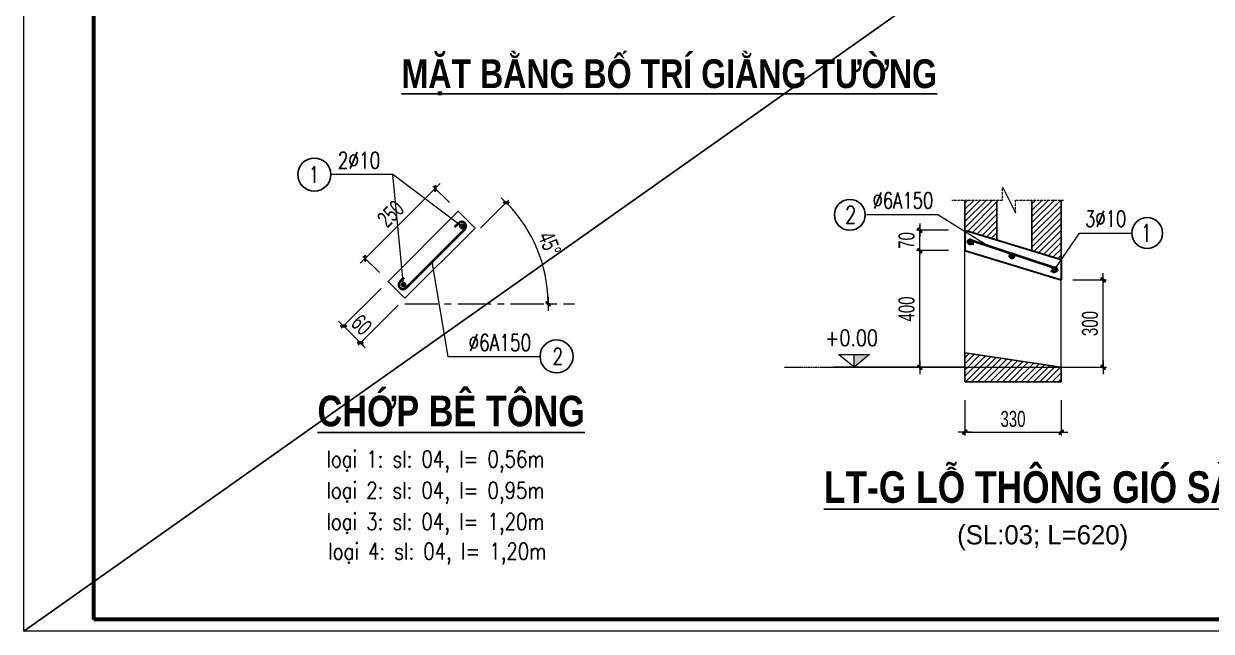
# Model space of a CAD drawing. Header units: millimetres. Extents: x -211129 to 461116, y -574633 to 115.
# Drawn here: x 238516 to 253782, y -553966 to -546154 of the extents above; entities that cross this region are included whole.
import ezdxf
from ezdxf.enums import TextEntityAlignment as Align

# ---------------------------------------------------------------- set-up
doc = ezdxf.new("R2010")
doc.units = ezdxf.units.MM
doc.header["$MEASUREMENT"] = 0
doc.header["$PDMODE"] = 32
for name, pattern in [('CENTER', [2, 1.25, -0.25, 0.25, -0.25]), ('CENTERX2', [4, 2.5, -0.5, 0.5, -0.5]), ('DASHDOT', [1, 0.5, -0.25, 0, -0.25]), ('HIDDEN', [0.375, 0.25, -0.125])]:
    doc.linetypes.add(name, pattern=pattern)
doc.layers.get('Defpoints').update_dxf_attribs({"color": 1})
for name, color, linetype, lineweight in [('Dim', 252, 'Continuous', 13), ('EG Net truc', 8, 'DASHDOT', 13), ('hatch1', 136, 'Continuous', 9), ('Khungten_LCDI', 7, 'Continuous', 5), ('LC Dim', 8, 'Continuous', 18), ('LC Net dam 1', 30, 'Continuous', 30), ('LC Net dam2', 6, 'Continuous', 40), ('LC Net dam3', 1, 'Continuous', 60), ('LC Net manh', 133, 'Continuous', 5), ('LC Net thay', 63, 'Continuous', 25), ('LC Text1', 3, 'Continuous', 20), ('LC Text2', 7, 'Continuous', 25), ('MANH', 35, 'HIDDEN', 5), ('thay2', 151, 'Continuous', 15), ('truc', 76, 'CENTER', 9)]:
    doc.layers.add(name, color=color, linetype=linetype, lineweight=lineweight)
doc.layers.add('KCS_Plotter', color=11, linetype='Continuous', plot=False)
doc.layers.add('KCS_SNODE', color=6, linetype='Continuous')
doc.layers.add('KCS_STEEL', color=4, linetype='Continuous')
doc.styles.add('HOATBIF', font='hoatbif.shx', dxfattribs={"width": 0.7})
doc.styles.add('Khungten', font='VHAVAN.TTF', dxfattribs={"width": 0.9, "height": 5000})
doc.styles.add('LC 1', font='VHAVANB.TTF')
doc.styles.add('LC 3', font='vnsimli.shx', dxfattribs={"width": 0.75})
doc.styles.add('LC3', font='VHARIALB.TTF', dxfattribs={"width": 0.8})
doc.styles.add('T1', font='Vnsimli.shx', dxfattribs={"width": 0.8})
doc.styles.add('Title', font='VHBLACK.TTF', dxfattribs={"width": 0.8})
doc.dimstyles.new('1-110', dxfattribs={"dimscale": 110, "dimtxt": 2.5, "dimasz": 0.35, "dimexe": 0.5, "dimexo": 1, "dimgap": 0.8, "dimtad": 1, "dimdec": 0, "dimzin": 0, "dimdsep": 46, "dimtxsty": 'HOATBIF', "dimblk1": 'DOT', "dimblk2": 'DOT', "dimsah": 1, "dimcen": -1, "dimdle": 1, "dimclrd": 256, "dimclre": 256, "dimclrt": 4, "dimadec": 3, "dimazin": 2, "dimtfac": 0.333333, "dimtdec": 0, "dimtix": 1, "dimtmove": 2, "dimatfit": 3, "dimldrblk": 'DOT', "dimfxl": 1, "dimtvp": 0.833333, "dimtolj": 1, "dimtzin": 0, "dimarcsym": 0})
doc.dimstyles.new('1-150', dxfattribs={"dimscale": 100, "dimtxt": 3.5, "dimasz": 0.35, "dimexe": 0.5, "dimexo": 0, "dimgap": 0.8, "dimtad": 1, "dimdec": 0, "dimzin": 0, "dimdsep": 46, "dimtxsty": 'HOATBIF', "dimblk1": 'DOT', "dimblk2": 'DOT', "dimsah": 1, "dimcen": -1, "dimdle": 1, "dimclrd": 256, "dimclre": 256, "dimclrt": 4, "dimadec": 3, "dimazin": 2, "dimtfac": 0.333333, "dimtdec": 0, "dimtix": 1, "dimtmove": 2, "dimatfit": 3, "dimldrblk": 'DOT', "dimfxl": 1, "dimtvp": 0.833333, "dimtolj": 1, "dimtzin": 0, "dimarcsym": 0})
doc.dimstyles.new('1-170', dxfattribs={"dimscale": 138, "dimtxt": 2.5, "dimasz": 0.35, "dimexe": 0.5, "dimexo": 0, "dimgap": 0.8, "dimtad": 1, "dimdec": 0, "dimzin": 0, "dimdsep": 46, "dimtxsty": 'HOATBIF', "dimblk1": 'DOT', "dimblk2": 'DOT', "dimsah": 1, "dimcen": -1, "dimdle": 1, "dimclrd": 256, "dimclre": 256, "dimclrt": 4, "dimadec": 3, "dimazin": 2, "dimtfac": 0.333333, "dimtdec": 0, "dimtix": 1, "dimtmove": 2, "dimatfit": 3, "dimldrblk": 'DOT', "dimfxl": 1, "dimtvp": 0.833333, "dimtolj": 1, "dimtzin": 0, "dimarcsym": 0})
doc.dimstyles.new('1-20', dxfattribs={"dimscale": 100, "dimtxt": 2.5, "dimasz": 0.35, "dimexe": 0.5, "dimexo": 0, "dimgap": 0.8, "dimtad": 1, "dimdec": 0, "dimlfac": 0.2, "dimzin": 0, "dimdsep": 46, "dimtxsty": 'HOATBIF', "dimblk1": 'DOT', "dimblk2": 'DOT', "dimsah": 1, "dimcen": -1, "dimdle": 1, "dimclrd": 256, "dimclre": 256, "dimclrt": 4, "dimadec": 3, "dimazin": 2, "dimtfac": 0.333333, "dimtdec": 0, "dimtix": 1, "dimtmove": 2, "dimatfit": 3, "dimldrblk": 'DOT', "dimfxl": 1, "dimtvp": 0.833333, "dimtolj": 1, "dimtzin": 0, "dimarcsym": 0})

# ---------------------------------------------------------------- blocks, each defined once
blk = doc.blocks.new('lcdi fix')
at = {"layer": 'Defpoints', "lineweight": 0}
blk.add_lwpolyline([(-1200, -14850), (-1200, 14850), (40800, 14850), (40800, -14850)], close=True, dxfattribs=at)
at = {"layer": 'Khungten_LCDI', "color": 5, "lineweight": 60}
blk.add_lwpolyline([(0, -14650), (0, 14650), (40600, 14650), (40600, -14650)], close=True, dxfattribs=at)
at = {"color": 7, "style": 'Khungten', "width": 0.8}
for tag, p in [('REVISION', (39499, -10746)), ('NGAYHT', (39546, -11609))]:
    blk.add_attdef(tag, text='', height=200, dxfattribs=at).set_placement(p, align=Align.CENTER)
at = {"layer": 'LC Text1', "color": 3, "style": 'LC 1', "width": 1.834006}
for tag, p, p2 in [('TENBANVE1', (36913, -8886), (40339, -8886)), ('TENBANVE2', (36913, -9562), (40339, -9562))]:
    blk.add_attdef(tag, text='', height=250, dxfattribs=at).set_placement(p, p2, align=Align.FIT)
at = {"layer": 'LC Text1', "style": 'Title', "width": 0.7}
blk.add_attdef('SOBANVE', text='', height=250, dxfattribs=at).set_placement((39562, -13896), align=Align.CENTER)
blk = doc.blocks.new('TIEUDE1')
at = {"layer": 'LC Text2', "color": 7, "style": 'LC 1'}
blk.add_attdef('TIªU§Ò', text='', height=5, dxfattribs=at).set_placement((0, 0), align=Align.BOTTOM_CENTER)
blk.add_attdef('TL', text='', height=3, dxfattribs=at).set_placement((0, -2), align=Align.TOP_CENTER)
blk = doc.blocks.new('DOT')
at = {"layer": 'LC Dim'}
blk.add_line((-3, 0), (3, 0), dxfattribs=at)
at = {"layer": 'LC Dim', "color": 4}
blk.add_line((-1, -1), (1, 1), dxfattribs=at)
blk.add_lwpolyline([(0.5, 1), (-1, -0.5), (-0.5, -1), (1, 0.5)], close=True, dxfattribs=at)
blk = doc.blocks.new('*D478')
at = {"layer": 'Defpoints', "color": 0, "transparency": 16777216}
for p in [(1643, 4324), (2246, 4324), (2246, 2324)]:
    blk.add_point(p, dxfattribs=at)
at = {"layer": 'LC Dim', "lineweight": -2, "transparency": 16777216}
for p, q in [((2136, 4324), (1588, 4324)), ((1643, 2363), (1643, 4286)), ((2136, 2324), (1588, 2324))]:
    blk.add_line(p, q, dxfattribs=at)
at = {"layer": 'LC Dim', "lineweight": -2, "transparency": 16777216, "xscale": 38.5, "yscale": 38.5, "zscale": 38.5}
for p, rotation in [((1643, 4324), 90), ((1643, 2324), 270)]:
    blk.add_blockref('DOT', p, dxfattribs=dict(at, rotation=rotation))
at = {"layer": 'LC Dim', "color": 4, "transparency": 16777216, "insert": (1417, 3324), "char_height": 275, "attachment_point": 5, "rotation": 90, "style": 'HOATBIF'}
blk.add_mtext('\\A1;400', dxfattribs=at)
blk = doc.blocks.new('_Dot')
at = {"color": 0, "linetype": 'ByBlock', "lineweight": -2}
blk.add_line((-0.5, 0), (-1, 0), dxfattribs=at)
at = {"color": 0, "linetype": 'ByBlock', "const_width": 0.5}
blk.add_lwpolyline([(-0.25, 0, 1), (0.25, 0, 1)], format="xyb", close=True, dxfattribs=at)
blk = doc.blocks.new('*D479')
at = {"layer": 'Defpoints', "color": 0, "transparency": 16777216}
for p in [(1643, 4674), (2246, 4674), (2246, 4324)]:
    blk.add_point(p, dxfattribs=at)
at = {"layer": 'LC Dim', "lineweight": -2, "transparency": 16777216}
for p, q in [((1643, 4713), (1643, 4751)), ((2136, 4674), (1588, 4674)), ((1643, 4324), (1643, 4674)), ((2136, 4324), (1588, 4324)), ((1643, 4286), (1643, 4247))]:
    blk.add_line(p, q, dxfattribs=at)
at = {"layer": 'LC Dim', "lineweight": -2, "transparency": 16777216, "xscale": 38.5, "yscale": 38.5, "zscale": 38.5}
for p, rotation in [((1643, 4674), 270), ((1643, 4324), 90)]:
    blk.add_blockref('DOT', p, dxfattribs=dict(at, rotation=rotation))
at = {"layer": 'LC Dim', "color": 4, "transparency": 16777216, "insert": (1417, 4499), "char_height": 275, "attachment_point": 5, "rotation": 90, "style": 'HOATBIF'}
blk.add_mtext('\\A1;70', dxfattribs=at)
blk = doc.blocks.new('Caodo1')
at = {"layer": 'LC Text1'}
blk.add_hatch(color=4, dxfattribs=at).paths.add_polyline_path([(0, 200), (0, 0), (243, 200)])
at = {"layer": 'LC Text1', "color": 4}
for p, q in [((0, 0), (0, 200)), ((324, 0), (-324, 0))]:
    blk.add_line(p, q, dxfattribs=at)
blk.add_lwpolyline([(-243, 200), (243, 200), (0, 0), (0, 0)], close=True, dxfattribs=at)
at = {"layer": 'LC Text1', "color": 4, "style": 'T1', "width": 0.8}
blk.add_attdef('%%P0,00', text='', height=250, dxfattribs=at).set_placement((-39, 460), align=Align.MIDDLE_CENTER)
blk = doc.blocks.new('theptron1')
at = {"layer": 'LC Net dam3'}
for p, q in [((-0.5, 0), (0.5, 0)), ((-0.35, 0.35), (0.35, -0.35)), ((0.35, 0.35), (-0.35, -0.35)), ((0, 0.5), (0, -0.5))]:
    blk.add_line(p, q, dxfattribs=at)
blk.add_circle((0, 0), 0.5, dxfattribs=at)
blk = doc.blocks.new('*D480')
at = {"layer": 'Defpoints', "color": 0, "transparency": 16777216}
for p in [(2416, 1870), (4066, 1870), (4066, 1212)]:
    blk.add_point(p, dxfattribs=at)
at = {"layer": 'LC Dim', "lineweight": -2, "transparency": 16777216}
for p, q in [((2416, 1760), (2416, 1157)), ((4066, 1760), (4066, 1157)), ((2455, 1212), (4028, 1212))]:
    blk.add_line(p, q, dxfattribs=at)
at = {"layer": 'LC Dim', "lineweight": -2, "transparency": 16777216, "xscale": 38.5, "yscale": 38.5, "zscale": 38.5, "rotation": 180}
blk.add_blockref('DOT', (2416, 1212), dxfattribs=at)
at = {"layer": 'LC Dim', "lineweight": -2, "transparency": 16777216, "xscale": 38.5, "yscale": 38.5, "zscale": 38.5}
blk.add_blockref('DOT', (4066, 1212), dxfattribs=at)
at = {"layer": 'LC Dim', "color": 4, "transparency": 16777216, "insert": (3241, 1438), "char_height": 275, "attachment_point": 5, "style": 'HOATBIF'}
blk.add_mtext('\\A1;330', dxfattribs=at)
blk = doc.blocks.new('*D481')
at = {"layer": 'Defpoints', "color": 0, "transparency": 16777216}
for p in [(4159, 3824), (4787, 3824), (4159, 2324)]:
    blk.add_point(p, dxfattribs=at)
at = {"layer": 'LC Dim', "lineweight": -2, "transparency": 16777216}
for p, q in [((4269, 3824), (4842, 3824)), ((4787, 2363), (4787, 3786)), ((4269, 2324), (4842, 2324))]:
    blk.add_line(p, q, dxfattribs=at)
at = {"layer": 'LC Dim', "lineweight": -2, "transparency": 16777216, "xscale": 38.5, "yscale": 38.5, "zscale": 38.5}
for p, rotation in [((4787, 3824), 90), ((4787, 2324), 270)]:
    blk.add_blockref('DOT', p, dxfattribs=dict(at, rotation=rotation))
at = {"layer": 'LC Dim', "color": 4, "transparency": 16777216, "insert": (4561, 3074), "char_height": 275, "attachment_point": 5, "rotation": 90, "style": 'HOATBIF'}
blk.add_mtext('\\A1;300', dxfattribs=at)
blk = doc.blocks.new('*D270')
at = {"layer": 'Defpoints', "color": 0, "ltscale": 2, "transparency": 16777216}
for p in [(1299, 997), (1514, 783), (453, -278)]:
    blk.add_point(p, dxfattribs=at)
at = {"layer": 'LC Dim', "lineweight": -2, "ltscale": 2, "transparency": 16777216}
for p, q in [((263, -39), (1274, 973)), ((1514, 783), (1264, 1033)), ((453, -278), (203, -28))]:
    blk.add_line(p, q, dxfattribs=at)
at = {"layer": 'LC Dim', "lineweight": -2, "ltscale": 2, "transparency": 16777216, "xscale": 35, "yscale": 35, "zscale": 35}
for p, rotation in [((1299, 997), 45.00000000007547), ((238, -63), 225.0000000000755)]:
    blk.add_blockref('DOT', p, dxfattribs=dict(at, rotation=rotation))
at = {"layer": 'LC Dim', "color": 4, "ltscale": 2, "transparency": 16777216, "insert": (624, 612), "char_height": 250, "attachment_point": 5, "rotation": 45, "style": 'HOATBIF'}
blk.add_mtext('\\A1;250', dxfattribs=at)
blk = doc.blocks.new('*D271')
at = {"layer": 'Defpoints', "color": 0, "ltscale": 2, "transparency": 16777216}
for p in [(1986, 396), (2933, -189), (840, -750), (840, -750), (3405, -750)]:
    blk.add_point(p, dxfattribs=at)
at = {"layer": 'LC Dim', "lineweight": -2, "ltscale": 2, "transparency": 16777216}
blk.add_line((1986, 396), (2408, 818), dxfattribs=at)
blk.add_arc((840, -750), 2167, 0.9255, 44.0745, dxfattribs=at)
at = {"layer": 'LC Dim', "lineweight": -2, "ltscale": 2, "transparency": 16777216, "xscale": 35, "yscale": 35, "zscale": 35}
for p, rotation in [((2372, 782), 134.5372374171519), ((3007, -750), 270.4627625828481)]:
    blk.add_blockref('DOT', p, dxfattribs=dict(at, rotation=rotation))
at = {"layer": 'LC Dim', "color": 4, "ltscale": 2, "transparency": 16777216, "insert": (3031, 158), "char_height": 250, "attachment_point": 5, "rotation": 292.5, "style": 'HOATBIF'}
blk.add_mtext('\\A1;45°', dxfattribs=at)
blk = doc.blocks.new('*D272')
at = {"layer": 'Defpoints', "color": 0, "ltscale": 2, "transparency": 16777216}
for p in [(480, -516), (735, -770), (-89, -1085)]:
    blk.add_point(p, dxfattribs=at)
at = {"layer": 'LC Dim', "lineweight": -2, "ltscale": 2, "transparency": 16777216}
for p, q in [((480, -516), (-125, -1121)), ((735, -770), (130, -1375)), ((-114, -1061), (-139, -1036)), ((165, -1340), (-89, -1085)), ((190, -1365), (215, -1389))]:
    blk.add_line(p, q, dxfattribs=at)
at = {"layer": 'LC Dim', "lineweight": -2, "ltscale": 2, "transparency": 16777216, "xscale": 35, "yscale": 35, "zscale": 35}
for p, rotation in [((-89, -1085), 314.9999999997052), ((165, -1340), 134.9999999997052)]:
    blk.add_blockref('DOT', p, dxfattribs=dict(at, rotation=rotation))
at = {"layer": 'LC Dim', "color": 4, "ltscale": 2, "transparency": 16777216, "insert": (183, -1068), "char_height": 250, "attachment_point": 5, "rotation": 315, "style": 'HOATBIF'}
blk.add_mtext('\\A1;60', dxfattribs=at)
blk = doc.blocks.new('KCS_SNODE')
at = {"layer": 'KCS_SNODE'}
blk.add_hatch(color=256, dxfattribs=at).paths.add_polyline_path([(10, 0, 1), (-10, 0, 1)])
blk.add_circle((0, 0), 10, dxfattribs=at)
blk = doc.blocks.new('sadva')
at = {"layer": 'hatch1'}
h = blk.add_hatch(dxfattribs=at)
h.set_pattern_fill('ANSI31', color=256, scale=600)
h.paths.add_polyline_path([(3566.4, 4326), (4066.4, 4174.5), (4066.4, 5192.5), (3566.4, 5192.5)])
h.paths.add_polyline_path([(2966.4, 5192.5), (2416.4, 5192.5), (2416.4, 4674.5), (2966.4, 4507.8)])
h = blk.add_hatch(dxfattribs=at)
h.set_pattern_fill('ANSI31', color=256, scale=600)
h.paths.add_polyline_path([(4066.4, 2324.5), (2416.4, 2574.5), (2416.4, 2324.5)])
h.paths.add_polyline_path([(2416.4, 2324.5), (2416.4, 2074.5), (4066.4, 2074.5), (4066.4, 2324.5)])
at = {"layer": 'LC Net dam 1'}
for p, q in [((2416.4, 4674.5), (4066.4, 4174.5)), ((2416.4, 4674), (2416.4, 4324.5)), ((2416.4, 4324.5), (4066.4, 3824.5))]:
    blk.add_line(p, q, dxfattribs=at)
blk.add_lwpolyline([(4066.4, 4174.5), (4066.4, 3824.5)], dxfattribs=at)
at = {"layer": 'LC Net dam2'}
blk.add_lwpolyline([(2568.1, 4433), (2498.7, 4440.7, -1), (2506.3, 4509.1), (3965.3, 4030.3, -1), (3957.7, 3961.9), (3888.3, 3969.6)], format="xyb", dxfattribs=at)
at = {"layer": 'LC Net thay'}
for p, q in [((2416.4, 5192.5), (2416.4, 4674.5)), ((2416.4, 2574.5), (4066.4, 2324.5)), ((2416.4, 2324.5), (871.2, 2324.5)), ((4066.4, 2074.5), (2416.4, 2074.5))]:
    blk.add_line(p, q, dxfattribs=at)
for points in [[(2966.4, 4507.8), (2966.4, 5192.5)], [(3566.4, 5192.5), (3566.4, 4326)], [(4066.4, 5192.5), (4066.4, 4174.5)], [(2416.4, 2574.5), (2416.4, 2074.5)], [(4066.4, 2324.5), (4066.4, 2074.5)]]:
    blk.add_lwpolyline(points, dxfattribs=at)
at = {"layer": 'LC Text2', "ltscale": 100}
for centre in [(444, 4938.4), (5541.4, 4625.6)]:
    blk.add_circle(centre, 264.3, dxfattribs=at)
at = {"layer": 'MANH'}
blk.add_lwpolyline([(2194.1, 5192.5), (3061.4, 5192.5), (3061.4, 5414.7), (3283.7, 4970.2), (3283.7, 5192.5), (4107.3, 5192.5)], dxfattribs=at)
at = {"layer": 'thay2'}
for p, q in [((2416.4, 2574.5), (2416.4, 4324.5)), ((4066.4, 2324.5), (4066.4, 3824.5))]:
    blk.add_line(p, q, dxfattribs=at)
at = {"layer": 'truc'}
blk.add_line((-682.4, 2324.5), (4555.1, 2324.5), dxfattribs=at)
at = {"layer": 'LC Dim'}
for p, xscale, yscale, zscale, rotation in [((2509.2, 4474.1), 57.29947826062169, 57.29947826062169, 57.29947826062169, 355.7052167429703), ((3226.3, 4233.1), 57.29947826062169, 57.29947826062169, 57.29947826062169, 355.7052167429703), ((3949.2, 3997.5), -57.29947826062168, 57.29947826057553, 57.29947826054253, 351.6143997652013)]:
    blk.add_blockref('theptron1', p, dxfattribs=dict(at, xscale=xscale, yscale=yscale, zscale=zscale, rotation=rotation))
at = {"layer": 'LC Text1'}
ref = blk.add_blockref('Caodo1', (516, 2324.5), dxfattribs=dict(at, xscale=1.097608667182786, yscale=1.097608667182786, zscale=1.097608667182786))
ref.add_attrib('%%P0,00', '+0.00', dxfattribs={"layer": 'LC Text2', "color": 1, "height": 274.4, "style": 'T1', "width": 0.8}).set_placement((473.2, 2828.8), align=Align.MIDDLE_CENTER)
at = {"layer": 'LC Text2'}
ref = blk.add_blockref('TIEUDE1', (3749.8, -162.2), dxfattribs=dict(at, xscale=110.0000000002126, yscale=110.0000000002126, zscale=110.0000000002126))
ref.add_attrib('TIªU§Ò', '%%Ult-G lç th«ng giã sµn', dxfattribs={"color": 7, "height": 541.686, "style": 'LC3', "width": 0.8}).set_placement((3749.8, -162.2), align=Align.BOTTOM_CENTER)
ref.add_attrib('TL', '(sl:03; l=620)', dxfattribs={"color": 7, "height": 330, "style": 'LC 1'}).set_placement((3749.8, -382.2), align=Align.TOP_CENTER)
at = {"layer": 'LC Text2', "linetype": 'ByBlock', "style": 'LC 3', "width": 0.75}
for s, p in [('%%C6A150', (833.3, 5047.9)), ('3%%C10', (4476, 4735.1))]:
    blk.add_text(s, height=274.4, dxfattribs=at).set_placement(p)
at = {"layer": 'LC Text2', "ltscale": 100, "style": 'LC 3', "width": 0.75}
for s, p in [('2', (458.9, 4938.4)), ('1', (5526.5, 4625.6))]:
    blk.add_text(s, height=301.8, dxfattribs=at).set_placement(p, align=Align.MIDDLE_CENTER)
at = {"layer": 'LC Dim'}
for base, p1, p2, picture, middle in [((1642.9, 4674.5), (2246, 4324.5), (2246, 4674.5), '*D479', (1417.4, 4499.5)), ((1642.9, 4324.5), (2246, 2324.5), (2246, 4324.5), '*D478', (1417.4, 3324.5)), ((4786.5, 3824.5), (4158.7, 2324.5), (4158.7, 3824.5), '*D481', (4561, 3074.5))]:
    dim = blk.add_linear_dim(base=base, p1=p1, p2=p2, angle=90, dimstyle='1-110', override={"dimlfac": 0.2}, dxfattribs=at)
    dim.commit()
    dim.dimension.update_dxf_attribs({"geometry": picture, "text_midpoint": middle})
dim = blk.add_linear_dim(base=(4066.4, 1212), p1=(2416.4, 1870.4), p2=(4066.4, 1870.4), dimstyle='1-110', override={"dimlfac": 0.2}, dxfattribs=at)
dim.commit()
dim.dimension.update_dxf_attribs({"geometry": '*D480', "text_midpoint": (3241.4, 1437.5)})
for points, dimstyle, override in [([(2796.5, 4413.8), (1954.3, 4938.4), (732.6, 4938.4)], '1-170', {"dimgap": 0.8, "dimtad": 1}), ([(3947.8, 3988), (4378.9, 4625.6), (5277.2, 4625.6)], '1-110', {"dimlfac": 0.2})]:
    blk.add_leader(points, dimstyle=dimstyle, override=override, dxfattribs=at)
blk = doc.blocks.new('dsgsd')
at = {"layer": 'EG Net truc', "linetype": 'CENTERX2', "ltscale": 200}
blk.add_line((840, -749.8, 0), (3405.3, -749.8, 0), dxfattribs=at)
at = {"layer": 'LC Net dam2'}
for p, q in [((856.2, -509.2, 0), (1745.5, 380.1, 0)), ((1653.5, 472.1, 0), (1589.9, 408.5, 0)), ((764.2, -417.2, 0), (827.8, -353.6, 0))]:
    blk.add_line(p, q, dxfattribs=at)
for centre, start, end in [((1699.5, 426.1, 0), 45, 135), ((1699.5, 426.1, 0), 315, 45), ((810.2, -463.2, 0), 135, 225), ((810.2, -463.2, 0), 225, 315)]:
    blk.add_arc(centre, 65.1, start, end, dxfattribs=at)
at = {"layer": 'LC Net thay', "ltscale": 2, "elevation": 0}
blk.add_lwpolyline([(840, -664.9), (585.5, -410.4), (1646.1, 650.3), (1900.7, 395.7)], close=True, dxfattribs=at)
at = {"layer": 'LC Text2', "ltscale": 100}
for centre in [(-531.6, 1206, 0), (3134.2, -1546.2, 0)]:
    blk.add_circle(centre, 250, dxfattribs=at)
at = {"layer": 'KCS_STEEL', "xscale": 3.253333333333334, "yscale": 3.253333333333334, "zscale": 3.253333333333334, "rotation": 44.99999999998158}
for p in [(1701.9, 421.9, 0), (819.4, -460.5, 0)]:
    blk.add_blockref('KCS_SNODE', p, dxfattribs=at)
at = {"layer": 'LC Text2', "linetype": 'ByBlock', "style": 'LC 3', "width": 0.75}
for s, p in [('2%%C10', (-176.7, 1298.1, 0)), ('%%C6A150', (1802.3, -1462.1, 0))]:
    blk.add_text(s, height=250, dxfattribs=at).set_placement(p)
at = {"layer": 'LC Text2', "ltscale": 100, "style": 'LC 3', "width": 0.75}
for s, p in [('1', (-536.5, 1206, 0)), ('2', (3152.8, -1546.2, 0))]:
    blk.add_text(s, height=250, dxfattribs=at).set_placement(p, align=Align.MIDDLE_CENTER)
at = {"layer": 'LC Dim', "ltscale": 2}
dim = blk.add_aligned_dim(p1=(453.2, -278.1, 0), p2=(1513.9, 782.6, 0), distance=303.8, dimstyle='1-20', override={"dimscale": 100, "dimlfac": 0.166667}, dxfattribs=at)
dim.commit()
dim.dimension.update_dxf_attribs({"geometry": '*D270', "text_midpoint": (623.8, 612, 0)})
dim = blk.add_angular_dim_2l(base=(2932.9, -189), line1=((840, -749.8, 0), (3405.3, -749.8, 0)), line2=((1985.5, 395.7, 0), (840, -749.8, 0)), dimstyle='1-20', override={"dimscale": 100, "dimlfac": 0.166667}, dxfattribs=at)
dim.commit()
dim.dimension.update_dxf_attribs({"geometry": '*D271', "text_midpoint": (3031.2, 157.9, 0)})
dim = blk.add_linear_dim(base=(-89.4, -1085.3, 0), p1=(734.5, -770.4, 0), p2=(480, -515.9, 0), angle=315, dimstyle='1-20', override={"dimscale": 100, "dimlfac": 0.166667}, dxfattribs=at)
dim.commit()
dim.dimension.update_dxf_attribs({"geometry": '*D272', "text_midpoint": (182.8, -1067.6, 0)})
for points in [[(819.4, -460.5, 0), (654.9, 1206, 0), (-281.6, 1206, 0)], [(1701.9, 421.9, 0), (654.9, 1206, 0), (-281.6, 1206, 0)], [(1249.2, -116.3, 0), (1490.2, -1546.2, 0), (2884.2, -1546.2, 0)]]:
    blk.add_leader(points, dimstyle='1-150', dxfattribs=at)
blk = doc.blocks.new('zvvv')
at = {"layer": 'LC Net manh', "xscale": 0.6533333333333315, "yscale": 0.6533333333333315, "zscale": 0.6533333333333315}
blk.add_blockref('dsgsd', (228, 2417, 0), dxfattribs=at)
at = {"layer": 'LC Text2'}
ref = blk.add_blockref('TIEUDE1', (1241, 624), dxfattribs=dict(at, xscale=-61.59999840235983, yscale=61.59999840235983, zscale=61.59999840235983))
ref.add_attrib('TIªU§Ò', '%%Uchíp bª t«ng', dxfattribs={"color": 7, "height": 303.34, "style": 'LC3', "width": 0.8}).set_placement((1234, 624), align=Align.BOTTOM_CENTER)
at = {"layer": 'LC Text1', "color": 3, "style": 'LC 3', "width": 0.8}
for s, p in [('lo¹i 1: sl: 04, l= 0,56m', (0, 309)), ('lo¹i 2: sl: 04, l= 0,95m', (0, 0)), ('lo¹i 3: sl: 04, l= 1,20m', (0, -309)), ('lo¹i 4: sl: 04, l= 1,20m', (18, -602))]:
    blk.add_text(s, height=164.23, dxfattribs=at).set_placement(p)

msp = doc.modelspace()

# ---------------------------------------------------------------- linework, layer by layer
at = {"layer": 'KCS_Plotter', "ltscale": 250}
msp.add_line((238516.3, -553966.2), (270016.3, -531691.2), dxfattribs=at)

# ---------------------------------------------------------------- block references
at = {"layer": 'Dim', "xscale": 0.75, "yscale": 0.75, "zscale": 0.75}
msp.add_blockref('sadva', (248803, -552315.2), dxfattribs=at)
at = {"layer": 'LC Dim', "xscale": 1.3, "yscale": 1.3, "zscale": 1.3}
msp.add_blockref('zvvv', (242407, -552260.7, 17.7), dxfattribs=at)
at = {"layer": 'LC Net thay', "xscale": 0.75, "yscale": 0.75, "zscale": 0.75}
msp.add_blockref('lcdi fix', (239416.3, -542828.7), dxfattribs=at)
at = {"layer": 'LC Text2'}
ref = msp.add_blockref('TIEUDE1', (246815.8, -547091.6), dxfattribs=dict(at, xscale=75.00000000014396, yscale=75.00000000014396, zscale=75.00000000014396))
ref.add_attrib('TIªU§Ò', '%%UmÆt b»ng bè trÝ gi»ng t\xadêng', dxfattribs={"color": 7, "height": 369.331, "style": 'LC3', "width": 0.8}).set_placement((246815.8, -547091.6), align=Align.BOTTOM_CENTER)

doc.saveas('drawing.dxf')
